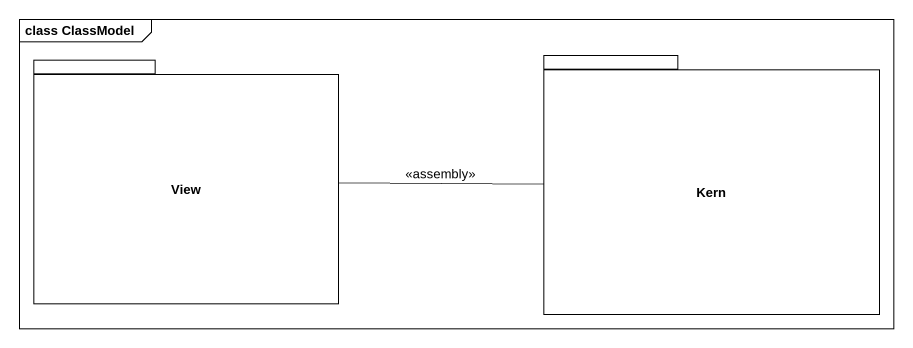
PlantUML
@startuml
mainframe class ClassModel
package View {
}
package Kern {
}
View -right- Kern : <<assembly>>
@enduml
